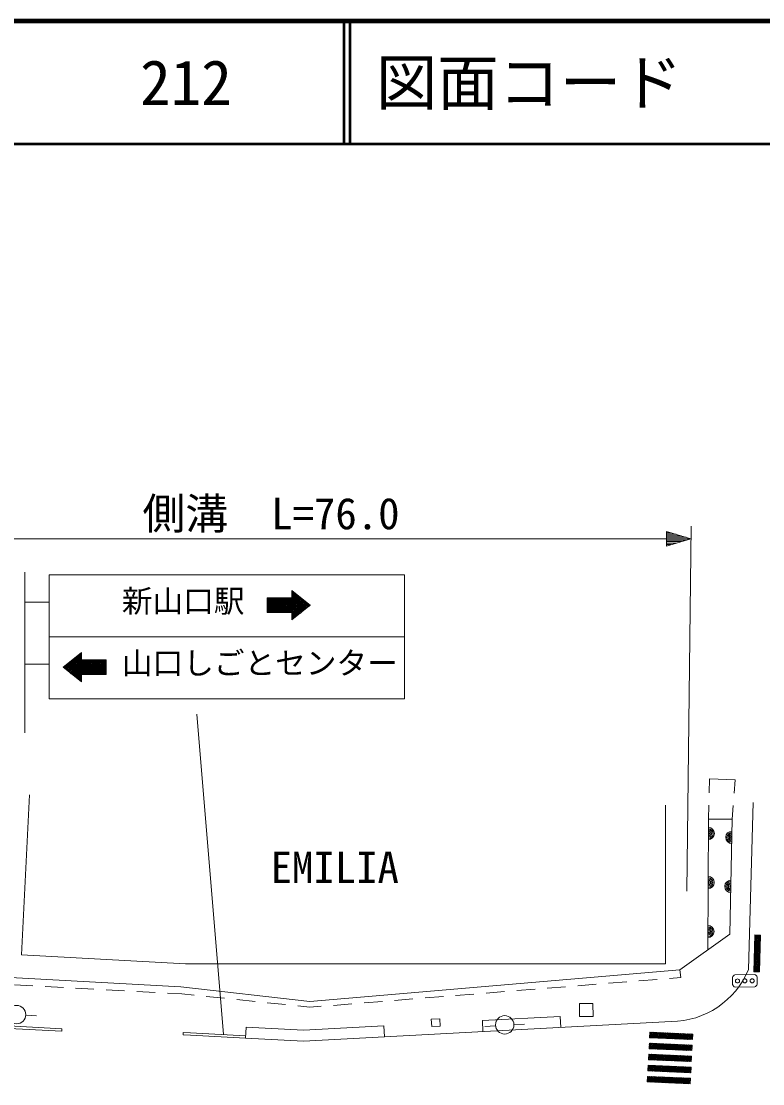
# Model space of a CAD drawing. Units: millimetres, scale not verified. Extents: x 40000 to 680000, y 20000 to 380000.
# Drawn here: x 91447 to 151931, y 293319 to 380000 of the extents above; entities that cross this region are included whole.
import ezdxf
from ezdxf.enums import TextEntityAlignment as Align

# ---------------------------------------------------------------- set-up
doc = ezdxf.new("R2010")
doc.units = ezdxf.units.MM
doc.header["$LTSCALE"] = 1000
for name, color, linetype, lineweight in [('M-BGD', 7, 'Continuous', 13), ('M-STR-HTXT', 7, 'Continuous', 13), ('M-STR-STRC', 7, 'Continuous', 13), ('M-TTL', 2, 'Continuous', 140), ('M-TTL-LINE', 7, 'Continuous', 50)]:
    doc.layers.add(name, color=color, linetype=linetype, lineweight=lineweight)
doc.layers.add('M-BGD-HTXT', color=7, linetype='Continuous')
doc.layers.add('M-TTL-TXT', color=7, linetype='Continuous')
doc.styles.add('ＭＳ ゴシック', font='')
doc.styles.get('ＭＳ ゴシック').set_extended_font_data('MS Gothic')

msp = doc.modelspace()

# ---------------------------------------------------------------- linework, layer by layer
at = {"layer": 'M-BGD'}
for p, q in [((147560, 317045), (147596, 318189)), ((147596, 318189), (149682, 318125)), ((149682, 318125), (149599, 317019)), ((91460, 303839), (92133, 316888)), ((144010, 303108), (144010, 316045)), ((147493, 314901), (147529, 316045)), ((149525, 316021), (149442, 314915)), ((151157, 316254), (150769, 302642)), ((147493, 314901), (147453, 304234)), ((149442, 314915), (147493, 314901)), ((149256, 305514), (149442, 314915)), ((145157, 302604), (149256, 305514)), ((151214, 302457), (151299, 305455)), ((151299, 305455), (151749, 305443)), ((151749, 305443), (151663, 302444)), ((91460, 303839), (104854, 303108)), ((144010, 303108), (104854, 303108)), ((114974, 300026), (145157, 302604)), ((145157, 302604), (145243, 301988)), ((86739, 302186), (104461, 301219)), ((141834, 301714), (143329, 301834)), ((144326, 301914), (145243, 301988)), ((151663, 302444), (151214, 302457)), ((90890, 301379), (92388, 301299)), ((93387, 301246), (94884, 301167)), ((95883, 301113), (97381, 301034)), ((98380, 300981), (99877, 300901)), ((100876, 300848), (102374, 300768)), ((104461, 301219), (114974, 300026)), ((129374, 300715), (130869, 300835)), ((131866, 300915), (133361, 301035)), ((134358, 301115), (135853, 301235)), ((136850, 301315), (138345, 301435)), ((139342, 301515), (140837, 301635)), ((103372, 300715), (104551, 300652)), ((104551, 300652), (105548, 300548)), ((106543, 300445), (108035, 300289)), ((109029, 300185), (110521, 300030)), ((111516, 299926), (113008, 299771)), ((119406, 299916), (120901, 300036)), ((121898, 300116), (123393, 300236)), ((124390, 300316), (125885, 300436)), ((126882, 300516), (128377, 300636)), ((114003, 299667), (115000, 299563)), ((115000, 299563), (115917, 299637)), ((116913, 299716), (118409, 299836)), ((136983, 299871), (138083, 299875)), ((136987, 298809), (136983, 299871)), ((138083, 299875), (138087, 298813)), ((92678, 298853), (91813, 298915)), ((114478, 296795), (144461, 298400)), ((124897, 298585), (125596, 298622)), ((124929, 297986), (124897, 298585)), ((125628, 298023), (125596, 298622)), ((129059, 298477), (135400, 298816)), ((129107, 297578), (129059, 298477)), ((135448, 297918), (135400, 298816)), ((138087, 298813), (136987, 298809)), ((89950, 297860), (94744, 297612)), ((94754, 297812), (89960, 298059)), ((94754, 297812), (94744, 297612)), ((104641, 297302), (104651, 297502)), ((105250, 297471), (104651, 297502)), ((109744, 297239), (105250, 297471)), ((109734, 297040), (109780, 297939)), ((109780, 297939), (114477, 297696)), ((114477, 297696), (121020, 298047)), ((121068, 297148), (121020, 298047)), ((124929, 297986), (125628, 298023)), ((130136, 298033), (129252, 297995)), ((132497, 298178), (131630, 298155)), ((142705, 297077), (142729, 297527)), ((142729, 297527), (146226, 297371)), ((146226, 297371), (146202, 296922)), ((105240, 297271), (104641, 297302)), ((109734, 297040), (105240, 297271)), ((109734, 297040), (114478, 296795)), ((142656, 296179), (142681, 296628)), ((142681, 296628), (146177, 296472)), ((146202, 296922), (142705, 297077)), ((146177, 296472), (146153, 296023)), ((142608, 295280), (142632, 295729)), ((142632, 295729), (146129, 295574)), ((146153, 296023), (142656, 296179)), ((142559, 294373), (142583, 294822)), ((142583, 294822), (146080, 294667)), ((146104, 295124), (142608, 295280)), ((146129, 295574), (146104, 295124)), ((142510, 293474), (142534, 293924)), ((142534, 293924), (146031, 293768)), ((146055, 294217), (142559, 294373)), ((146080, 294667), (146055, 294217)), ((146007, 293319), (142510, 293474)), ((146031, 293768), (146007, 293319))]:
    msp.add_line(p, q, dxfattribs=at)
for centre in [(91064, 298957), (130880, 298124)]:
    msp.add_circle(centre, 750, dxfattribs=at)
for centre, radius, start, end in [((147488, 313734), 500, 269.78321, 89.78321), ((147488, 313734), 400, 269.78321, 89.78321), ((147488, 313734), 300, 269.78321, 89.78321), ((147488, 313734), 200, 269.78321, 89.78321), ((147488, 313734), 100, 269.78321, 89.78321), ((147488, 313734), 100, 269.78321, 89.78321), ((149412, 313416), 500, 88.86471, 268.86471), ((149412, 313416), 400, 88.86471, 268.86471), ((149412, 313416), 300, 88.86471, 268.86471), ((149412, 313416), 200, 88.86471, 268.86471), ((149412, 313416), 100, 88.86471, 268.86471), ((149412, 313416), 100, 88.86471, 268.86471), ((147473, 309734), 500, 269.78321, 89.78321), ((147473, 309734), 400, 269.78321, 89.78321), ((147473, 309734), 300, 269.78321, 89.78321), ((147473, 309734), 200, 269.78321, 89.78321), ((147473, 309734), 100, 269.78321, 89.78321), ((147473, 309734), 100, 269.78321, 89.78321), ((149333, 309417), 500, 88.86471, 268.86471), ((149333, 309417), 400, 88.86471, 268.86471), ((149333, 309417), 300, 88.86471, 268.86471), ((149333, 309417), 200, 88.86471, 268.86471), ((149333, 309417), 100, 88.86471, 268.86471), ((149333, 309417), 100, 88.86471, 268.86471), ((147458, 305734), 500, 269.78321, 89.78321), ((147458, 305734), 400, 269.78321, 89.78321), ((147458, 305734), 300, 269.78321, 89.78321), ((147458, 305734), 200, 269.78321, 89.78321), ((147458, 305734), 100, 269.78321, 89.78321), ((147458, 305734), 100, 269.78321, 89.78321), ((144430, 305257), 6857, 270.25587, 337.57745)]:
    msp.add_arc(centre, radius, start, end, dxfattribs=at)
at = {"layer": 'M-STR-HTXT'}
for p, q in [((146071, 337785), (144071, 338385)), ((144071, 338385), (144071, 337185)), ((144471, 338265), (144071, 338265)), ((144071, 338145), (144871, 338145)), ((146085, 338819), (145729, 309040)), ((74807, 337785), (144071, 337785)), ((145271, 338025), (144071, 338025)), ((144071, 337905), (145671, 337905)), ((146071, 337785), (144071, 337185)), ((146071, 337785), (144071, 337785)), ((144071, 337665), (145671, 337665)), ((145271, 337545), (144071, 337545)), ((144071, 337425), (144871, 337425)), ((144471, 337305), (144071, 337305))]:
    msp.add_line(p, q, dxfattribs=at)
at = {"layer": 'M-STR-STRC'}
for p, q in [((91750, 335064), (91750, 321951)), ((93725, 334827), (122698, 334827)), ((93725, 332615), (93725, 334827)), ((122698, 334827), (122698, 329771)), ((113512, 332955), (111512, 332955)), ((111512, 332955), (111512, 331755)), ((111512, 332831), (111636, 332955)), ((111512, 332690), (111777, 332955)), ((111512, 332548), (111919, 332955)), ((111512, 332407), (112060, 332955)), ((111512, 332266), (112202, 332955)), ((111512, 332124), (112343, 332955)), ((111512, 331983), (112484, 332955)), ((111512, 331841), (112626, 332955)), ((112625, 331755), (111512, 332867)), ((112766, 331755), (111566, 332955)), ((111567, 331755), (112767, 332955)), ((112908, 331755), (111708, 332955)), ((111709, 331755), (112909, 332955)), ((113049, 331755), (111849, 332955)), ((111850, 331755), (113050, 332955)), ((113190, 331755), (111990, 332955)), ((111992, 331755), (113192, 332955)), ((113332, 331755), (112132, 332955)), ((112133, 331755), (113333, 332955)), ((113473, 331755), (112273, 332955)), ((112274, 331755), (113474, 332955)), ((113903, 331467), (112415, 332955)), ((112416, 331755), (113903, 333242)), ((113981, 331530), (112556, 332955)), ((112557, 331755), (113982, 333179)), ((114060, 331593), (112698, 332955)), ((112699, 331755), (114060, 333116)), ((114138, 331656), (112839, 332955)), ((112840, 331755), (114139, 333054)), ((114217, 331718), (112980, 332955)), ((112982, 331755), (114217, 332991)), ((114295, 331781), (113122, 332955)), ((113123, 331755), (114296, 332928)), ((114374, 331844), (113263, 332955)), ((113264, 331755), (114375, 332865)), ((114452, 331907), (113405, 332955)), ((113512, 332955), (113512, 333555)), ((115012, 332355), (113512, 333555)), ((114845, 332221), (113512, 333554)), ((113512, 333417), (113589, 333494)), ((113512, 333276), (113667, 333431)), ((114767, 332158), (113512, 333413)), ((113512, 333134), (113746, 333368)), ((113512, 332993), (113825, 333305)), ((114688, 332096), (113512, 333271)), ((114610, 332033), (113512, 333130)), ((114531, 331970), (113512, 332989)), ((114924, 332284), (114216, 332992)), ((91750, 332615), (93725, 332615)), ((93725, 332615), (93725, 329771)), ((112483, 331755), (111512, 332726)), ((112342, 331755), (111512, 332584)), ((112200, 331755), (111512, 332443)), ((112059, 331755), (111512, 332302)), ((111918, 331755), (111512, 332160)), ((111776, 331755), (111512, 332019)), ((113406, 331755), (114453, 332802)), ((113512, 331720), (114532, 332739)), ((113512, 331579), (114610, 332677)), ((113512, 331437), (114689, 332614)), ((113512, 331296), (114767, 332551)), ((115012, 332355), (113512, 331155)), ((113515, 331157), (114846, 332488)), ((114222, 331723), (114925, 332425)), ((115002, 332347), (114923, 332426)), ((114929, 332289), (115003, 332362)), ((111635, 331755), (111512, 331877)), ((111512, 331755), (113512, 331755)), ((113512, 331755), (113512, 331155)), ((113824, 331404), (113512, 331716)), ((113745, 331341), (113512, 331574)), ((113667, 331278), (113512, 331433)), ((113588, 331216), (113512, 331292)), ((122698, 329771), (93725, 329771)), ((93725, 327560), (93725, 329771)), ((93725, 329771), (122698, 329771)), ((122698, 329771), (122698, 324716)), ((94868, 327300), (96368, 328500)), ((94953, 327232), (95631, 327910)), ((95032, 327169), (96338, 328476)), ((95110, 327106), (96368, 328364)), ((95189, 327043), (96368, 328223)), ((95267, 326980), (96368, 328081)), ((96368, 326639), (95335, 327673)), ((95346, 326917), (96368, 327940)), ((96450, 326700), (95413, 327736)), ((95425, 326855), (96470, 327900)), ((96591, 326700), (95492, 327798)), ((95503, 326792), (96611, 327900)), ((96732, 326700), (95571, 327861)), ((95582, 326729), (96752, 327900)), ((96874, 326700), (95649, 327924)), ((95660, 326666), (96894, 327900)), ((97015, 326700), (95728, 327987)), ((95739, 326603), (97035, 327900)), ((97157, 326700), (95806, 328050)), ((95817, 326540), (97177, 327900)), ((97298, 326700), (95885, 328113)), ((95896, 326477), (97318, 327900)), ((97439, 326700), (95963, 328176)), ((95975, 326415), (97459, 327900)), ((96368, 327912), (96042, 328238)), ((96368, 328053), (96121, 328301)), ((96368, 328195), (96199, 328364)), ((96368, 328336), (96278, 328427)), ((96368, 328478), (96356, 328490)), ((96368, 327900), (96368, 328500)), ((96368, 327900), (98368, 327900)), ((97581, 326700), (96381, 327900)), ((96401, 326700), (97601, 327900)), ((97722, 326700), (96522, 327900)), ((96542, 326700), (97742, 327900)), ((97864, 326700), (96664, 327900)), ((96684, 326700), (97884, 327900)), ((98005, 326700), (96805, 327900)), ((96825, 326700), (98025, 327900)), ((98147, 326700), (96947, 327900)), ((96967, 326700), (98167, 327900)), ((98288, 326700), (97088, 327900)), ((97108, 326700), (98308, 327900)), ((98368, 326761), (97229, 327900)), ((97249, 326700), (98368, 327819)), ((98368, 326902), (97371, 327900)), ((97391, 326700), (98368, 327677)), ((98368, 327043), (97512, 327900)), ((98368, 327185), (97654, 327900)), ((98368, 327326), (97795, 327900)), ((98368, 327468), (97937, 327900)), ((98368, 327609), (98078, 327900)), ((98368, 327750), (98219, 327900)), ((98368, 327892), (98361, 327900)), ((98368, 327900), (98368, 326700)), ((91750, 327560), (93725, 327560)), ((93725, 327560), (93725, 324716)), ((94868, 327300), (96368, 326100)), ((94875, 327295), (94924, 327344)), ((95531, 326769), (94942, 327358)), ((96238, 326204), (95021, 327421)), ((96368, 326215), (95099, 327484)), ((96368, 326356), (95178, 327547)), ((96368, 326498), (95256, 327610)), ((97532, 326700), (98368, 327536)), ((97674, 326700), (98368, 327394)), ((97815, 326700), (98368, 327253)), ((97957, 326700), (98368, 327111)), ((98098, 326700), (98368, 326970)), ((98239, 326700), (98368, 326829)), ((96053, 326352), (96368, 326667)), ((96132, 326289), (96368, 326526)), ((96210, 326226), (96368, 326384)), ((96289, 326163), (96368, 326243)), ((96367, 326100), (96368, 326101)), ((98368, 326700), (96368, 326700)), ((96368, 326700), (96368, 326100)), ((122698, 324716), (93725, 324716)), ((107947, 297332), (105775, 323471)), ((151279, 304766), (151743, 305229)), ((151284, 304912), (151747, 305375)), ((151288, 305057), (151675, 305445)), ((151727, 304686), (151290, 305124)), ((151292, 305203), (151538, 305449)), ((151731, 304823), (151294, 305261)), ((151296, 305348), (151400, 305452)), ((151735, 304961), (151297, 305399)), ((151739, 305099), (151385, 305453)), ((151743, 305236), (151530, 305449)), ((151747, 305374), (151676, 305445)), ((151255, 303893), (151718, 304356)), ((151259, 304038), (151722, 304502)), ((151263, 304184), (151726, 304647)), ((151704, 303861), (151266, 304299)), ((151267, 304329), (151730, 304793)), ((151708, 303998), (151270, 304436)), ((151271, 304475), (151734, 304938)), ((151712, 304136), (151274, 304574)), ((151275, 304620), (151739, 305084)), ((151716, 304273), (151278, 304711)), ((151719, 304411), (151282, 304849)), ((151723, 304548), (151286, 304986)), ((151230, 303019), (151693, 303483)), ((151234, 303165), (151697, 303628)), ((151238, 303310), (151701, 303774)), ((151242, 303456), (151705, 303919)), ((151680, 303036), (151243, 303474)), ((151246, 303601), (151710, 304065)), ((151684, 303173), (151246, 303611)), ((151250, 303747), (151714, 304210)), ((151688, 303311), (151250, 303749)), ((151692, 303448), (151254, 303886)), ((151696, 303586), (151258, 304024)), ((151700, 303723), (151262, 304161)), ((151217, 302582), (151681, 303046)), ((151417, 302451), (151219, 302649)), ((151221, 302728), (151685, 303191)), ((151563, 302447), (151223, 302786)), ((151225, 302874), (151689, 303337)), ((151665, 302486), (151227, 302924)), ((151669, 302623), (151231, 303061)), ((151232, 302456), (151676, 302900)), ((151672, 302761), (151235, 303199)), ((151676, 302898), (151239, 303336)), ((151370, 302452), (151672, 302755)), ((151507, 302448), (151668, 302609)), ((149467, 302003), (149473, 301403)), ((149665, 302205), (151265, 302221)), ((151271, 302455), (151215, 302511)), ((151473, 301423), (151467, 302023)), ((151645, 302444), (151664, 302464)), ((151275, 301221), (149675, 301205)), ((142708, 297127), (143091, 297511)), ((142716, 297277), (142955, 297517)), ((142979, 297065), (142718, 297326)), ((142724, 297426), (142820, 297523)), ((143127, 297058), (142726, 297460)), ((142795, 297073), (143226, 297505)), ((143275, 297052), (142804, 297523)), ((142930, 297067), (143362, 297498)), ((143423, 297045), (142952, 297517)), ((143066, 297061), (143497, 297492)), ((143571, 297039), (143100, 297510)), ((143201, 297055), (143632, 297486)), ((143719, 297032), (143248, 297504)), ((143337, 297049), (143768, 297480)), ((143867, 297026), (143396, 297497)), ((143472, 297043), (143903, 297474)), ((144015, 297019), (143544, 297490)), ((143607, 297037), (144039, 297468)), ((144163, 297012), (143692, 297484)), ((143743, 297031), (144174, 297462)), ((144311, 297006), (143840, 297477)), ((143878, 297025), (144309, 297456)), ((144459, 296999), (143988, 297471)), ((144014, 297019), (144445, 297450)), ((144607, 296993), (144136, 297464)), ((144149, 297013), (144580, 297444)), ((144755, 296986), (144284, 297457)), ((144284, 297007), (144716, 297438)), ((144420, 297001), (144851, 297432)), ((144903, 296979), (144432, 297451)), ((144555, 296995), (144986, 297426)), ((145051, 296973), (144580, 297444)), ((144691, 296989), (145122, 297420)), ((145199, 296966), (144728, 297438)), ((144826, 296983), (145257, 297414)), ((145347, 296960), (144876, 297431)), ((144961, 296977), (145393, 297408)), ((145495, 296953), (145024, 297425)), ((145097, 296971), (145528, 297402)), ((145643, 296947), (145172, 297418)), ((145232, 296965), (145663, 297396)), ((145791, 296940), (145320, 297411)), ((145368, 296959), (145799, 297390)), ((145939, 296933), (145468, 297405)), ((145503, 296953), (145934, 297384)), ((146087, 296927), (145616, 297398)), ((145638, 296947), (146070, 297378)), ((146203, 296952), (145764, 297392)), ((145774, 296941), (146205, 297372)), ((146210, 297087), (145912, 297385)), ((146218, 297221), (146060, 297378)), ((146225, 297355), (146208, 297372)), ((142659, 296228), (143042, 296612)), ((142667, 296378), (142907, 296618)), ((142675, 296527), (142772, 296624)), ((143079, 296160), (142677, 296561)), ((142831, 297072), (142711, 297192)), ((142747, 296175), (143178, 296606)), ((143227, 296153), (142755, 296625)), ((142882, 296168), (143313, 296600)), ((143375, 296147), (142903, 296618)), ((143017, 296162), (143449, 296594)), ((143523, 296140), (143051, 296611)), ((143153, 296156), (143584, 296588)), ((143671, 296133), (143199, 296605)), ((143288, 296150), (143719, 296582)), ((143819, 296127), (143347, 296598)), ((143424, 296144), (143855, 296576)), ((143967, 296120), (143495, 296592)), ((143559, 296138), (143990, 296570)), ((144115, 296114), (143643, 296585)), ((143694, 296132), (144126, 296564)), ((144263, 296107), (143791, 296578)), ((143830, 296126), (144261, 296558)), ((144411, 296100), (143939, 296572)), ((143965, 296120), (144396, 296552)), ((144559, 296094), (144087, 296565)), ((144101, 296114), (144532, 296546)), ((144707, 296087), (144235, 296559)), ((144236, 296108), (144667, 296540)), ((144371, 296102), (144803, 296533)), ((144855, 296081), (144383, 296552)), ((144507, 296096), (144938, 296527)), ((145003, 296074), (144531, 296546)), ((144642, 296090), (145073, 296521)), ((145151, 296068), (144679, 296539)), ((144778, 296084), (145209, 296515)), ((145299, 296061), (144827, 296532)), ((144913, 296078), (145344, 296509)), ((145447, 296054), (144975, 296526)), ((145048, 296072), (145480, 296503)), ((145595, 296048), (145123, 296519)), ((145184, 296066), (145615, 296497)), ((145743, 296041), (145271, 296513)), ((145319, 296060), (145750, 296491)), ((145891, 296035), (145419, 296506)), ((145454, 296054), (145886, 296485)), ((146039, 296028), (145567, 296499)), ((145590, 296048), (146021, 296479)), ((146155, 296054), (145715, 296493)), ((145725, 296042), (146157, 296473)), ((146162, 296188), (145863, 296486)), ((145909, 296935), (146219, 297245)), ((146169, 296322), (146011, 296480)), ((146045, 296929), (146211, 297095)), ((146176, 296456), (146159, 296473)), ((146180, 296923), (146203, 296946)), ((142611, 295342), (142983, 295714)), ((142619, 295491), (142847, 295720)), ((142627, 295641), (142712, 295726)), ((143001, 295262), (142627, 295636)), ((142783, 296173), (142662, 296293)), ((142931, 296166), (142670, 296427)), ((143149, 295256), (142678, 295727)), ((142687, 295276), (143118, 295708)), ((142822, 295270), (143253, 295702)), ((143297, 295249), (142826, 295721)), ((142958, 295264), (143389, 295695)), ((143445, 295243), (142974, 295714)), ((143093, 295258), (143524, 295689)), ((143593, 295236), (143122, 295707)), ((143228, 295252), (143660, 295683)), ((143741, 295229), (143270, 295701)), ((143364, 295246), (143795, 295677)), ((143889, 295223), (143418, 295694)), ((143499, 295240), (143930, 295671)), ((144037, 295216), (143566, 295688)), ((143635, 295234), (144066, 295665)), ((144185, 295210), (143714, 295681)), ((143770, 295228), (144201, 295659)), ((144333, 295203), (143862, 295674)), ((143905, 295222), (144337, 295653)), ((144481, 295196), (144010, 295668)), ((144041, 295216), (144472, 295647)), ((144629, 295190), (144158, 295661)), ((144176, 295210), (144607, 295641)), ((144777, 295183), (144306, 295655)), ((144312, 295204), (144743, 295635)), ((144447, 295198), (144878, 295629)), ((144925, 295177), (144454, 295648)), ((144582, 295192), (145014, 295623)), ((145073, 295170), (144602, 295642)), ((144718, 295186), (145149, 295617)), ((145221, 295164), (144750, 295635)), ((144853, 295180), (145284, 295611)), ((145369, 295157), (144898, 295628)), ((144989, 295174), (145420, 295605)), ((145517, 295150), (145046, 295622)), ((145124, 295168), (145555, 295599)), ((145665, 295144), (145194, 295615)), ((145259, 295162), (145691, 295593)), ((145813, 295137), (145342, 295609)), ((145395, 295156), (145826, 295587)), ((145961, 295131), (145490, 295602)), ((146105, 295129), (145638, 295595)), ((146112, 295263), (145786, 295589)), ((145861, 296036), (146170, 296346)), ((145996, 296030), (146162, 296196)), ((146131, 296024), (146154, 296047)), ((142562, 294443), (142926, 294807)), ((142570, 294593), (142791, 294813)), ((142579, 294742), (142656, 294819)), ((142992, 294354), (142580, 294766)), ((142705, 295275), (142612, 295368)), ((142853, 295269), (142620, 295502)), ((142631, 294370), (143062, 294801)), ((143140, 294347), (142669, 294819)), ((142766, 294364), (143197, 294795)), ((143288, 294341), (142817, 294812)), ((142901, 294358), (143333, 294789)), ((143436, 294334), (142965, 294805)), ((143037, 294352), (143468, 294783)), ((143584, 294327), (143113, 294799)), ((143172, 294346), (143603, 294777)), ((143732, 294321), (143261, 294792)), ((143308, 294340), (143739, 294771)), ((143880, 294314), (143409, 294786)), ((143443, 294334), (143874, 294765)), ((144028, 294308), (143557, 294779)), ((143578, 294328), (144010, 294759)), ((144176, 294301), (143705, 294772)), ((143714, 294322), (144145, 294753)), ((143849, 294316), (144280, 294747)), ((144324, 294294), (143853, 294766)), ((143985, 294310), (144416, 294741)), ((144472, 294288), (144001, 294759)), ((144120, 294304), (144551, 294735)), ((144620, 294281), (144149, 294753)), ((144255, 294298), (144687, 294729)), ((144768, 294275), (144297, 294746)), ((144391, 294292), (144822, 294723)), ((144916, 294268), (144445, 294740)), ((144526, 294285), (144957, 294717)), ((145064, 294262), (144593, 294733)), ((145212, 294255), (144741, 294726)), ((145360, 294248), (144889, 294720)), ((145530, 295150), (145961, 295581)), ((145666, 295144), (146097, 295575)), ((145801, 295138), (146122, 295459)), ((146119, 295397), (145934, 295582)), ((145936, 295132), (146114, 295310)), ((146072, 295126), (146106, 295160)), ((146126, 295531), (146082, 295576)), ((142514, 293539), (142882, 293908)), ((142522, 293689), (142747, 293914)), ((142530, 293838), (142611, 293920)), ((142980, 293453), (142533, 293900)), ((142696, 294367), (142565, 294498)), ((142844, 294360), (142573, 294632)), ((142586, 293471), (143018, 293902)), ((143128, 293447), (142656, 293918)), ((142722, 293465), (143153, 293896)), ((143276, 293440), (142804, 293912)), ((142857, 293459), (143288, 293890)), ((143424, 293434), (142952, 293905)), ((142993, 293453), (143424, 293884)), ((143572, 293427), (143100, 293898)), ((143128, 293447), (143559, 293878)), ((143720, 293420), (143248, 293892)), ((143263, 293441), (143695, 293872)), ((143868, 293414), (143396, 293885)), ((143399, 293435), (143830, 293866)), ((143534, 293429), (143965, 293860)), ((144016, 293407), (143544, 293879)), ((143670, 293423), (144101, 293854)), ((144164, 293401), (143692, 293872)), ((144312, 293394), (143840, 293866)), ((144460, 293388), (143988, 293859)), ((144608, 293381), (144136, 293852)), ((144662, 294279), (145093, 294711)), ((144797, 294273), (145228, 294705)), ((144932, 294267), (145364, 294699)), ((145508, 294242), (145037, 294713)), ((145068, 294261), (145499, 294693)), ((145656, 294235), (145185, 294707)), ((145203, 294255), (145634, 294687)), ((145804, 294229), (145333, 294700)), ((145339, 294249), (145770, 294681)), ((145474, 294243), (145905, 294675)), ((145952, 294222), (145481, 294693)), ((145609, 294237), (146041, 294669)), ((146058, 294258), (145629, 294687)), ((145745, 294231), (146074, 294560)), ((146065, 294392), (145777, 294680)), ((145880, 294225), (146066, 294411)), ((146072, 294527), (145925, 294674)), ((146016, 294219), (146058, 294261)), ((146079, 294661), (146073, 294667)), ((142536, 293473), (142511, 293498)), ((142684, 293467), (142519, 293632)), ((142832, 293460), (142526, 293766)), ((143805, 293417), (144236, 293848)), ((143940, 293411), (144372, 293842)), ((144076, 293405), (144507, 293836)), ((144211, 293399), (144642, 293830)), ((144756, 293374), (144284, 293846)), ((144347, 293393), (144778, 293824)), ((144904, 293368), (144432, 293839)), ((144482, 293387), (144913, 293818)), ((145052, 293361), (144580, 293833)), ((144617, 293381), (145049, 293812)), ((145200, 293355), (144728, 293826)), ((144753, 293375), (145184, 293806)), ((145348, 293348), (144876, 293819)), ((144888, 293369), (145319, 293800)), ((145496, 293341), (145024, 293813)), ((145024, 293362), (145455, 293794)), ((145159, 293356), (145590, 293788)), ((145644, 293335), (145172, 293806)), ((145294, 293350), (145726, 293782)), ((145792, 293328), (145320, 293800)), ((145430, 293344), (145861, 293776)), ((145940, 293322), (145468, 293793)), ((145565, 293338), (145996, 293770)), ((146011, 293392), (145616, 293787)), ((145701, 293332), (146025, 293657)), ((146018, 293526), (145764, 293780)), ((145836, 293326), (146017, 293507)), ((146025, 293661), (145912, 293773)), ((145971, 293320), (146009, 293358))]:
    msp.add_line(p, q, dxfattribs=at)
for centre in [(149870, 301707), (150470, 301713), (151070, 301719)]:
    msp.add_circle(centre, 167, dxfattribs=at)
for centre, radius, start, end in [((149769, 301905), 318, 109.13749, 161.99704), ((151173, 301926), 310, 18.3867, 72.74783), ((149775, 301510), 320, 199.36385, 251.77068), ((151183, 301509), 302, 287.69287, 343.44166)]:
    msp.add_arc(centre, radius, start, end, dxfattribs=at)
at = {"layer": 'M-TTL'}
msp.add_line((680000, 380000), (40000, 380000), dxfattribs=at)
at = {"layer": 'M-TTL-LINE'}
for p, q in [((117750, 380000), (117750, 370000)), ((118250, 380000), (118250, 370000)), ((40000, 370000), (680000, 370000))]:
    msp.add_line(p, q, dxfattribs=at)

# ---------------------------------------------------------------- texts
at = {"layer": 'M-BGD-HTXT', "style": 'ＭＳ ゴシック'}
msp.add_text('EMILIA', height=2566, dxfattribs=at).set_placement((111779, 308930), align=Align.BOTTOM_LEFT)
at = {"layer": 'M-STR-HTXT', "style": 'ＭＳ ゴシック'}
msp.add_text('側溝\u3000L=76.0', height=2566, dxfattribs=at).set_placement((101332, 337785), align=Align.BOTTOM_LEFT)
at = {"layer": 'M-STR-STRC', "style": 'ＭＳ ゴシック'}
for s, p in [('新山口駅', (99656, 331230)), ('山口しごとセンター', (99656, 326175))]:
    msp.add_text(s, height=1833, dxfattribs=at).set_placement(p, align=Align.BOTTOM_LEFT)
at = {"layer": 'M-TTL-TXT', "style": 'ＭＳ ゴシック'}
for s, p in [('図面コード', (120380, 375000)), ('212', (101142, 375000))]:
    msp.add_text(s, height=3666, dxfattribs=at).set_placement(p, align=Align.MIDDLE_LEFT)

doc.saveas('drawing.dxf')
